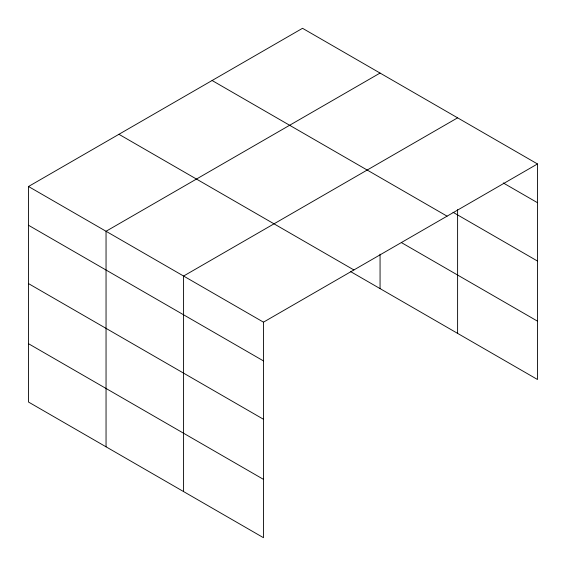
<?xml version="1.0" encoding="UTF-8"?>
<svg xmlns="http://www.w3.org/2000/svg" width="566" height="566" viewBox="0 0 566 566"><rect width="100%" height="100%" fill="white"/><g stroke="black" fill="none" stroke-linecap="round" stroke-linejoin="round"><path stroke-width="0.85" d="M537.495 163.956L302.527 28.3L28.505 186.504L28.505 402.044L263.473 537.7L263.473 322.16L537.495 163.956L537.495 379.496L350.418 271.489M380.062 73.064L106.047 231.268L106.047 446.807M457.604 117.834L183.582 276.038L183.582 491.578M503.252 182.945L537.495 202.713M453.041 212.292L537.495 261.053M212.101 80.506L447.069 216.162M401.351 242.559L537.495 321.155M118.931 134.298L353.899 269.954M28.505 186.504L263.473 322.16M28.505 225.261L263.473 360.917M28.505 283.601L263.473 419.257M28.505 343.704L263.473 479.36M457.604 209.625L457.604 333.374M380.062 254.134L380.062 288.603"/></g></svg>
